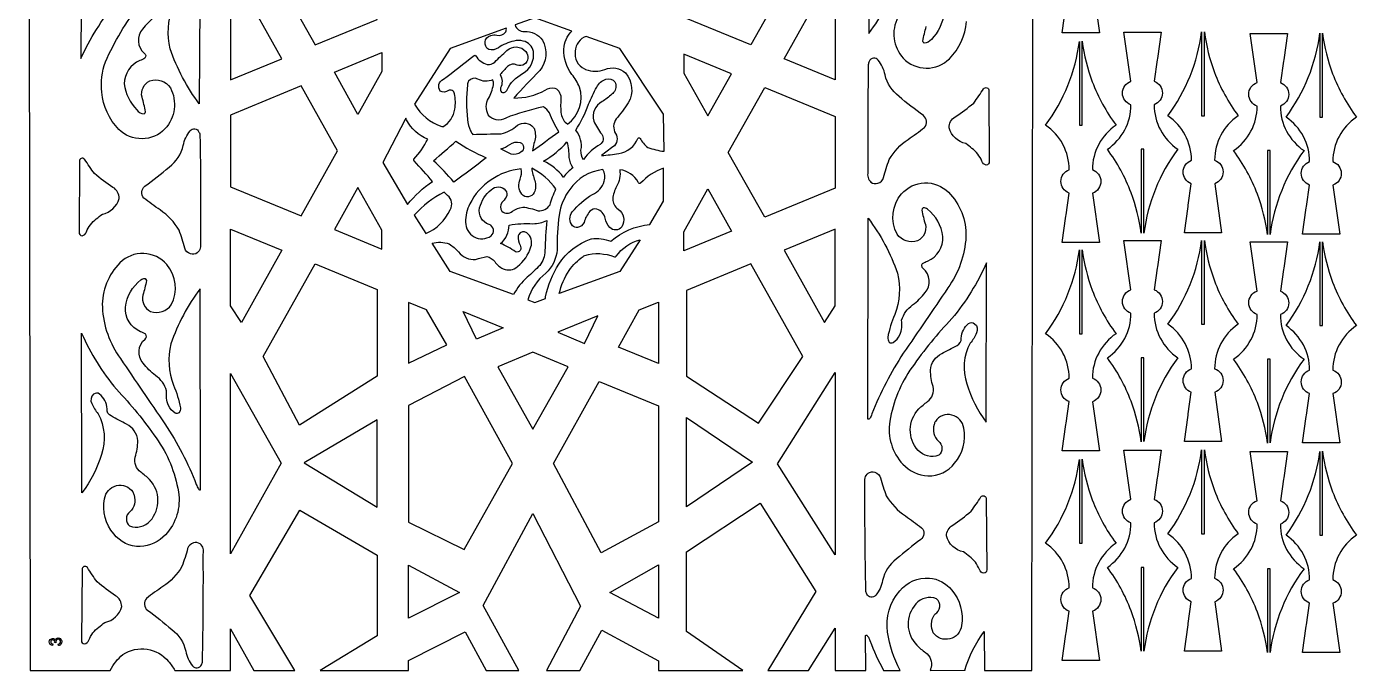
# Model space of a CAD drawing. Header units: millimetres. Extents: x 3580 to 4570, y 1609 to 3600.
# Drawn here: x 3580 to 4570, y 1609 to 2089 of the extents above; entities that cross this region are included whole.
import ezdxf

# ---------------------------------------------------------------- set-up
doc = ezdxf.new("R2010")
doc.units = ezdxf.units.MM
doc.layers.add('Default', color=70, linetype='Continuous')

msp = doc.modelspace()

# ---------------------------------------------------------------- linework, layer by layer
at = {"layer": 'Default'}
for points in [[(3580.06, 3438.23), (3582.68, 1609.29), (3642.39, 1609.29, -0.116398), (3651.74, 1621.02, -0.388928), (3685.73, 1615.87, -0.048276), (3690.43, 1609.29), (3732, 1609.29), (3732, 1640.12), (3749.34, 1609.29), (3779.78, 1609.29), (3746.33, 1665.1), (3783.61, 1728.71), (3841.21, 1695.11), (3841.21, 1635.07), (3798.63, 1609.29), (3864.36, 1609.29), (3864.36, 1616.61), (3906.62, 1638.1), (3922.17, 1609.29), (3946.52, 1609.29), (3920.1, 1657.49), (3957.04, 1726.04), (3992.54, 1657.22), (3967.2, 1609.29), (3992.11, 1609.29), (4008.33, 1639.16), (4050.51, 1616.35), (4050.51, 1609.29), (4113.34, 1609.29), (4071.36, 1638.26), (4071.36, 1697.6), (4126.19, 1733.92), (4167.8, 1668.08), (4131.98, 1609.29), (4162.37, 1609.29), (4182.15, 1640.74), (4182.15, 1609.29), (4204.95, 1609.29), (4204.81, 1635.37, -0.424926), (4206.27, 1634.84, -0.086617), (4207.98, 1631.48, 0.035763), (4218.18, 1609.29), (4230.4, 1609.29, -0.082619), (4221.19, 1637.65, -0.22635), (4230.2, 1668.45, -0.242341), (4252.24, 1678.01, -0.208918), (4268.86, 1669.13, -0.224816), (4276.21, 1642.63, -0.688915), (4255.2, 1637.35, -0.265065), (4255.87, 1650.43, -0.015041), (4256.36, 1651.06, 0.529776), (4257.51, 1662.69, 0.308634), (4242.22, 1658.89, 0.394552), (4242.8, 1628.11, 0.040002), (4249.42, 1622.59, -0.299751), (4253.52, 1611.54, 0.011855), (4252.93, 1609.29), (4278.68, 1609.58), (4278.58, 1609.29, -0.002033), (4278.68, 1609.58, -0.086345), (4293.07, 1638.36), (4293.25, 1609.29), (4328.54, 1609.29), (4330.79, 3061.4)], [(4206.45, 2233.25), (4207.26, 2083.59, 0.07905), (4228.97, 2124.78, 0.152063)], [(3621.21, 2183.65), (3620.47, 2064.79, -0.068438), (3646.55, 2106.29, 0.038835)], [(3709.48, 2180.66), (3708.67, 2031.01, -0.07905), (3686.97, 2072.19, -0.152063), (3689.03, 2103, 0.051417)], [(3675.71, 2095.93, 0.054769), (3666.27, 2086.79, 0.410266), (3667.72, 2068.8, -0.433271), (3668.16, 2065.14, -0.077861), (3664.39, 2063.3, 0.30209), (3652.81, 2046.02, 0.166916), (3662.17, 2026.55, 0.240467), (3667.51, 2023.69, 0.249398), (3668.54, 2025.27, 0.027776), (3666, 2036.06, -0.350829), (3671.79, 2048.16, -0.341045), (3687.12, 2043.06, -0.314169), (3683.1, 2012.5, -0.418503), (3648.77, 2012.08, -0.174326), (3636.05, 2039.74, -0.109576), (3638.79, 2062.38, -0.062275), (3664.27, 2105.05, 0.041735)], [(4228.81, 2095.65, 0.314169), (4232.83, 2065.08, 0.418503), (4267.17, 2064.66, 0.174326), (4279.88, 2092.32, 0.109576)], [(4263.13, 2098.6, -0.166916), (4253.76, 2079.13, -0.240467), (4248.42, 2076.28, -0.249398), (4247.39, 2077.86, -0.027776), (4249.94, 2088.64, 0.350829)]]:
    msp.add_lwpolyline(points, format="xyb", dxfattribs=at)
for points in [[(4366.01, 2233.75, 0.056763), (4373.53, 2203.58, 0.069714), (4391.22, 2171.27, 0.247243), (4373.62, 2138.12, -0.716421), (4373.75, 2120.61), (4378.86, 2083.98), (4351.16, 2083.98), (4353.9, 2103.58), (4354.04, 2104.58), (4356.29, 2120.65, -0.706462), (4356.4, 2138.08, 0.248623), (4338.8, 2171.27, 0.128873), (4364, 2233.67), (4364, 2171.27), (4366.02, 2171.27), (4366.02, 2233.75)], [(3958.6, 2095.23), (3943.8, 2089.86, 0.374449), (3950.71, 2085.06, -0.256515), (3964.08, 2078.53, -0.308165), (3962.22, 2055.91, 0.007627), (3942.73, 2035.43, 0.130802), (3966.24, 2041.34, -0.19928), (3973.49, 2042.88, -0.307239), (3977.85, 2034.61, 0.042642), (3978.06, 2023.5, 0.180927), (3982.89, 2015.91, 0.319504), (3991.82, 2043.65, 0.054033), (3986.09, 2053.07, -0.166081), (3979.98, 2071.91, -0.169094), (3985.93, 2085.31)], [(3868.98, 2030.78, 0.191192), (3889.18, 2014.3, 0.005248), (3890.05, 2014, 0.227781), (3898.91, 2027.17, 0.101613), (3898.62, 2038.63, 0.518279), (3894.08, 2040.96, -0.289941), (3888.04, 2040.57, -0.471569), (3890.36, 2049.38, 0.003928), (3913.25, 2067.08, -0.388198), (3914.46, 2066.96, 0.184808), (3923.08, 2060.39, 0.215902), (3928.7, 2062.21, -0.027099), (3937.72, 2070.76, -0.434971), (3951.83, 2070.04, -0.432111), (3950.74, 2060.57, -0.239954), (3945.32, 2060.03, 0.305245), (3938.07, 2058.85, -0.004872), (3932.63, 2052.86, -0.247573), (3932.99, 2042.93, 0.257412), (3933.72, 2039.79, 0.440874), (3937.83, 2041.53, -0.161643), (3949.33, 2053.6, 0.313158), (3957.4, 2070.07, 0.315774), (3949.9, 2077.86, 0.132981), (3942.84, 2077.79, 0.098884), (3931.34, 2072.83, -0.214489), (3924.17, 2071.61, -0.680386), (3925.62, 2081.91, -0.12562), (3930.16, 2082.31, 0.329253), (3936.8, 2084.74, 0.195203), (3937.19, 2087.46), (3895.37, 2072.28)], [(4054.69, 1995.77), (4054.36, 2023.49), (4021.84, 2072.27), (3996.83, 2081.35, 0.320336), (3988.58, 2070.3, 0.331969), (3995.42, 2057.15, 0.014567), (3996.32, 2056.68, 0.163555), (4010.66, 2056.65, -0.301709), (4026.01, 2054.12, -0.313436), (4028.1, 2031.86, -0.020953), (4019.04, 2019.86, 0.307944), (4018.58, 2009.1, -0.400323), (4016.66, 1998.99, 0.039296), (4008.22, 1992.59, 0.02405), (4020.96, 1994.16, 0.259406), (4035.29, 2005.39, -0.587979), (4036.8, 2005.42, 0.111986), (4042.55, 1998.71, 0.056208)], [(4409.99, 1934.8, 0.056763), (4402.47, 1964.97, 0.069714), (4384.78, 1997.27, 0.247243), (4402.38, 2030.42, -0.716421), (4402.25, 2047.94), (4397.14, 2084.56), (4424.84, 2084.56), (4422.1, 2064.97), (4421.96, 2063.97), (4419.71, 2047.9, -0.706462), (4419.6, 2030.47, 0.248623), (4437.2, 1997.27, 0.128873), (4412, 1934.88), (4412, 1997.27), (4409.98, 1997.27), (4409.98, 1934.8)], [(4457.01, 2084.74, 0.056763), (4464.53, 2054.57, 0.069714), (4482.22, 2022.27, 0.247243), (4464.62, 1989.12, -0.716421), (4464.75, 1971.61), (4469.86, 1934.98), (4442.16, 1934.98), (4444.9, 1954.57), (4445.04, 1955.57), (4447.29, 1971.65, -0.706462), (4447.4, 1989.08, 0.248623), (4429.8, 2022.27, 0.128873), (4455, 2084.66), (4455, 2022.27), (4457.02, 2022.27), (4457.02, 2084.74)], [(4503.99, 1933.8, 0.056763), (4496.47, 1963.97, 0.069714), (4478.78, 1996.27, 0.247243), (4496.38, 2029.42, -0.716421), (4496.25, 2046.94), (4491.14, 2083.56), (4518.84, 2083.56), (4516.1, 2063.97), (4515.96, 2062.97), (4513.71, 2046.9, -0.706462), (4513.6, 2029.47, 0.248623), (4531.2, 1996.27, 0.128873), (4506, 1933.88), (4506, 1996.27), (4503.98, 1996.27), (4503.98, 1933.8)], [(4545.01, 2083.74, 0.056763), (4552.53, 2053.57, 0.069714), (4570.22, 2021.27, 0.247243), (4552.62, 1988.12, -0.716421), (4552.75, 1970.61), (4557.86, 1933.98), (4530.16, 1933.98), (4532.9, 1953.57), (4533.04, 1954.57), (4535.29, 1970.65, -0.706462), (4535.4, 1988.08, 0.248623), (4517.8, 2021.27, 0.128873), (4543, 2083.66), (4543, 2021.27), (4545.02, 2021.27), (4545.02, 2083.74)], [(4366.01, 2077.74, 0.056763), (4373.53, 2047.57, 0.069714), (4391.22, 2015.27, 0.247243), (4373.62, 1982.12, -0.716421), (4373.75, 1964.61), (4378.86, 1927.98), (4351.16, 1927.98), (4353.9, 1947.57), (4354.04, 1948.57), (4356.29, 1964.65, -0.706462), (4356.4, 1982.08, 0.248623), (4338.8, 2015.27, 0.128873), (4364, 2077.66), (4364, 2015.27), (4366.02, 2015.27), (4366.02, 2077.74)], [(4213.91, 1972.01, 0.24666), (4218.13, 1976.29, -0.027343), (4222.32, 1989.56, -0.115738), (4236.46, 2004.68, 0.015094), (4248.52, 2013.54, 0.448773), (4247.79, 2022.39, -0.020778), (4229.65, 2036.66, -0.175205), (4219.23, 2052.7, 0.124943), (4214.13, 2063.65, 0.5741), (4207.51, 2062.69, 0.122783), (4206.78, 2060.12, 0.006777), (4206.48, 1980.37, 0.263913), (4208.77, 1972.69, 0.217884)], [(3912.29, 2008.4, -0.002135), (3933.41, 2008.81, 0.11238), (3945.55, 2015.14, -0.396764), (3957.52, 2013.51, -0.112924), (3958.5, 2011.28, -0.144638), (3957.81, 2001.56, 0.024127), (3956.64, 1996.18, 0.008608), (3976.33, 2010.35, -0.040978), (3969.41, 2024.37, 0.119194), (3964.89, 2028.8, 0.043721), (3936.79, 2020.53, -0.406382), (3923.81, 2022.97, -0.254662), (3924.03, 2035.21, 0.074005), (3927.65, 2045.31, 0.078937), (3927.27, 2049.04, -0.239674), (3915.98, 2049.58, 0.346212), (3909.07, 2048.1, 0.166462), (3908.41, 2045.31, 0.060766), (3908.36, 2019.48, 0.090993), (3910.63, 2010.91), (3910.63, 2010.91, 0.070578)], [(3988.93, 2011.43, 0.054461), (3998.51, 2030.8, -0.017492), (4004.56, 2043.64, -0.170857), (4011.32, 2049.58, -0.30963), (4018.09, 2047.44, -0.325592), (4016.99, 2039.48, -0.038721), (4015.9, 2038.24, -0.044167), (4008.6, 2032.83, 0.353711), (4002.42, 2018.24, 0.066387), (4008.35, 2008.53, -0.411746), (4007.08, 2000.88, 0.121544), (3994.98, 1989.99), (3994.98, 1989.99), (3994.63, 1989.45, -0.143735), (3992.84, 1996.55, 0.23007)], [(4294.58, 1985.53, -0.313125), (4291.32, 1988.41, 0.139791), (4283.98, 1997.99, 0.018926), (4279.46, 2001.58, -0.281138), (4266.96, 2013.15, -0.274793), (4271.55, 2021.53, 0.0257), (4285.31, 2031.72, 0.012781), (4292.65, 2042.4, -0.748896), (4296.51, 2040.89), (4296.83, 1988.06, -0.399837)], [(3862.38, 2020.39), (3861.86, 2019.57), (3845.35, 1987.34), (3863.67, 1956.13, -0.07883), (3882.33, 1973.35, 0.009925), (3868.57, 1988.58, -0.426734), (3868.5, 1989.84, 0.065646), (3878.72, 2004.72, -0.17501), (3862.99, 2019.14), (3862.99, 2019.14, -0.010745)], [(3702.02, 1919.42, -0.24666), (3697.8, 1923.7, 0.027343), (3693.61, 1936.97, 0.115738), (3679.47, 1952.1, -0.015094), (3667.41, 1960.95, -0.448773), (3668.14, 1969.81, 0.020778), (3686.29, 1984.08, 0.175205), (3696.7, 2000.11, -0.124943), (3701.8, 2011.06, -0.5741), (3708.42, 2010.11, -0.122783), (3709.15, 2007.54, -0.006777), (3709.46, 1927.79, -0.263913), (3707.16, 1920.11, -0.217884)], [(3922.18, 1990.97, -0.015325), (3898.07, 1972.79, 0.04614), (3882.92, 1988.69, 0.005713), (3899.65, 2003.23, 0.038778)], [(3933.1, 1997.58, 0.082143), (3939.79, 2000.93, -0.235479), (3947.52, 2002.33, -0.640175), (3948.14, 1995.21, -0.234123), (3940.74, 1993.65, -0.021157)], [(3979.7, 1976.5, 0.129064), (3965.03, 1988.42, 0.074171), (3982.41, 2002.75, -0.070702), (3983.75, 1991.18, 0.113861), (3986.87, 1983.56, 0.063971), (3979.79, 1976.61), (3979.79, 1976.61)], [(3621.36, 1932.94, 0.313125), (3624.61, 1935.82, -0.139791), (3631.96, 1945.4, -0.018926), (3636.47, 1948.99, 0.281138), (3648.98, 1960.57, 0.274793), (3644.38, 1968.95, -0.0257), (3630.62, 1979.14, -0.012781), (3623.28, 1989.81, 0.748896), (3619.42, 1988.3), (3619.11, 1935.48, 0.399837)], [(3974.21, 1967.77, 0.119776), (3956.14, 1983.16, 0.045698), (3958.42, 1973.98, -0.192011), (3958.06, 1964.99, -0.524316), (3948.72, 1963.79, -0.261481), (3947.59, 1975.07, 0.130982), (3948.4, 1982.71, 0.254858), (3909.98, 1956.58, 0.110118), (3906.93, 1943.06, 0.610354), (3925.86, 1932.75, 0.572121), (3924.46, 1941.39, -0.391735), (3917.31, 1953.62, -0.157271), (3926.02, 1967.18, -0.427734), (3936.66, 1966.71, -0.320865), (3937.02, 1961.63, -0.060779), (3933.91, 1957.56, 0.322721), (3934, 1951.12), (3934, 1951.12, 0.355403), (3941.81, 1951.14, -0.113621), (3949.46, 1954.27, -0.056422), (3960.94, 1951.58, 0.27598), (3969.78, 1955.92, -0.051473)], [(4044.06, 1941.2), (4054.26, 1958.72), (4054.33, 1983.16, 0.125472), (4037.25, 1972, -0.534392), (4035.49, 1972.74, 0.235946), (4021.76, 1982.03, -0.161189), (4019.32, 1969.66, 0.093652), (4016.45, 1960.38, 0.24212), (4020.46, 1952.82, -0.407968), (4023.16, 1939.55, -0.48972), (4014.36, 1939.14, -0.137177), (4010.92, 1945.89, 0.259964), (4004.63, 1952.68, 0.294367), (3999.55, 1951.14, 0.115694), (3995.1, 1942.83, -0.260914), (3990.18, 1939.05, -0.193615), (3986.59, 1940.34, -0.35846), (3986.34, 1950.7, -0.078424), (4001.32, 1963.65, 0.227439), (4010.21, 1973.53, 0.180437), (4009.23, 1982.2, 0.218334), (3984.57, 1967.41, 0.128012), (3976.64, 1948.25, 0.039134), (3975.06, 1922.31, -0.192198), (3966.71, 1905.11, 0.160372), (3953.34, 1885.15), (3958.6, 1883.26), (3966.44, 1886.1, -0.083565), (3966.55, 1887.48, -0.090015), (3976.33, 1911.81, -0.164998), (4000.36, 1930.68, -0.062986), (4000.58, 1930.73, -0.112581), (4015.04, 1928.79, -0.157496)], [(4230.32, 1859.16, 0.124348), (4231.61, 1870.03, -0.171984), (4239.8, 1881.36, 0.053003), (4249.19, 1890.55, 0.410921), (4247.68, 1908.53, -0.433717), (4247.22, 1912.2, -0.077739), (4250.98, 1914.06, 0.322399), (4262.3, 1932.33, 0.197218), (4250.81, 1952.72, 0.160321), (4247.7, 1953.65, 0.249131), (4246.67, 1952.06, 0.027786), (4249.26, 1941.29, -0.350097), (4243.51, 1929.15, -0.341491), (4228.17, 1934.15, -0.306802), (4231.52, 1964.1, -0.432338), (4266.4, 1965.38, -0.206013), (4279.48, 1932.2, -0.144673), (4265.94, 1894.04, -0.003386), (4232.85, 1845.41, 0.053849), (4209.53, 1800.32, -0.086443), (4207.83, 1796.95, -0.424748), (4206.37, 1796.41), (4206.57, 1946.07, -0.079206), (4228.44, 1905.02, -0.152055), (4226.5, 1874.21, 0.051326), (4221.22, 1857.25, 0.172307), (4222.41, 1853.76, 0.346332), (4225.26, 1853.37, 0.126385)], [(3868.68, 1948.18), (3877.33, 1934.58, 0.190755), (3895.46, 1952.3, 0.360966), (3893.56, 1962.99), (3890.95, 1965.36, 0.094875)], [(3939.29, 1940.9, -0.055124), (3957.1, 1941.88, 0.108731), (3967.54, 1944.2, 0.025779), (3966.01, 1921.69, -0.178289), (3962.09, 1910.82), (3962.09, 1910.82, -0.035364), (3952.75, 1902.13, 0.078847), (3942.59, 1889.06), (3895.37, 1906.21), (3881.96, 1927.32, -0.17089), (3894.69, 1926.78, -0.07806), (3901.66, 1920.81, 0.234516), (3914.38, 1915.12, -0.056939), (3922.83, 1917.34, -0.1886), (3928.64, 1913.64, 0.121245), (3934.91, 1908.22, 0.281187), (3945.61, 1909.92, 0.151531), (3955.54, 1924.55, 0.331289), (3952.43, 1935.2, 0.401515), (3946.48, 1933.85, 0.107941), (3946.15, 1932.75, 0.119899), (3947.56, 1925.81, -0.230232), (3947.65, 1921.86, -0.337465), (3944.21, 1921, 0.046703), (3932.8, 1927.19, 0.244621)], [(4019, 1917.62, -0.172507), (4036.93, 1929.92), (4021.83, 1906.21), (3976.72, 1889.85, -0.094164), (3983.94, 1907.03), (3983.94, 1907.03, -0.087436), (3994.57, 1917.54), (3994.57, 1917.54, -0.071711), (3995.62, 1918.28, -0.166182), (4017.88, 1917.17, 0.382931)], [(4366.01, 1922.47, 0.056763), (4373.53, 1892.3, 0.069714), (4391.22, 1860, 0.247243), (4373.62, 1826.85, -0.716421), (4373.75, 1809.34), (4378.86, 1772.71), (4351.16, 1772.71), (4353.9, 1792.3), (4354.04, 1793.3), (4356.29, 1809.38, -0.706462), (4356.4, 1826.81, 0.248623), (4338.8, 1860, 0.128873), (4364, 1922.4), (4364, 1860), (4366.02, 1860), (4366.02, 1922.47)], [(4409.99, 1779.53, 0.056763), (4402.47, 1809.7, 0.069714), (4384.78, 1842, 0.247243), (4402.38, 1875.16, -0.716421), (4402.25, 1892.67), (4397.14, 1929.29), (4424.84, 1929.29), (4422.1, 1909.7), (4421.96, 1908.7), (4419.71, 1892.63, -0.706462), (4419.6, 1875.2, 0.248623), (4437.2, 1842, 0.128873), (4412, 1779.61), (4412, 1842), (4409.98, 1842), (4409.98, 1779.53)], [(4457.01, 1929.47, 0.056763), (4464.53, 1899.3, 0.069714), (4482.22, 1867, 0.247243), (4464.62, 1833.85, -0.716421), (4464.75, 1816.34), (4469.86, 1779.71), (4442.16, 1779.71), (4444.9, 1799.3), (4445.04, 1800.3), (4447.29, 1816.38, -0.706462), (4447.4, 1833.81, 0.248623), (4429.8, 1867, 0.128873), (4455, 1929.4), (4455, 1867), (4457.02, 1867), (4457.02, 1929.47)], [(4503.99, 1778.53, 0.056763), (4496.47, 1808.7, 0.069714), (4478.78, 1841, 0.247243), (4496.38, 1874.16, -0.716421), (4496.25, 1891.67), (4491.14, 1928.29), (4518.84, 1928.29), (4516.1, 1908.7), (4515.96, 1907.7), (4513.71, 1891.63, -0.706462), (4513.6, 1874.2, 0.248623), (4531.2, 1841, 0.128873), (4506, 1778.61), (4506, 1841), (4503.98, 1841), (4503.98, 1778.53)], [(4545.01, 1928.47, 0.056763), (4552.53, 1898.3, 0.069714), (4570.22, 1866, 0.247243), (4552.62, 1832.85, -0.716421), (4552.75, 1815.34), (4557.86, 1778.71), (4530.16, 1778.71), (4532.9, 1798.3), (4533.04, 1799.3), (4535.29, 1815.38, -0.706462), (4535.4, 1832.81, 0.248623), (4517.8, 1866, 0.128873), (4543, 1928.4), (4543, 1866), (4545.02, 1866), (4545.02, 1928.47)], [(3685.61, 1806.57, -0.124348), (3684.33, 1817.45, 0.171984), (3676.14, 1828.77, -0.053003), (3666.74, 1837.97, -0.410921), (3668.26, 1855.95, 0.433717), (3668.72, 1859.61, 0.077739), (3664.95, 1861.47, -0.322399), (3653.63, 1879.75, -0.197218), (3665.12, 1900.14, -0.160321), (3668.24, 1901.06, -0.249131), (3669.26, 1899.47, -0.027786), (3666.67, 1888.71, 0.350097), (3672.42, 1876.57, 0.341491), (3687.76, 1881.56, 0.306802), (3684.41, 1911.51, 0.432338), (3649.53, 1912.79, 0.206013), (3636.46, 1879.62, 0.144673), (3649.99, 1841.46, 0.003386), (3683.08, 1792.82, -0.053849), (3706.4, 1747.74, 0.086443), (3708.1, 1744.37, 0.424748), (3709.56, 1743.83), (3709.37, 1893.48, 0.079206), (3687.49, 1852.44, 0.152055), (3689.43, 1821.62, -0.051326), (3694.71, 1804.67, -0.172307), (3693.53, 1801.18, -0.346332), (3690.67, 1800.79, -0.126385)], [(4285.97, 1867.44, -0.357202), (4287.35, 1860.53, -0.082144), (4282.63, 1852.9, 0.20864), (4280.14, 1822.68, 0.086484), (4294.65, 1793.99), (4294.91, 1912.85, -0.068295), (4268.99, 1871.19, 0.038709), (4239.38, 1834.97, 0.11336), (4222.85, 1794.84, 0.233622), (4232.51, 1762.8, 0.183691), (4251.23, 1754.08, 0.239584), (4270.99, 1763.57, 0.230445), (4277.8, 1789.61, 0.690603), (4256.75, 1794.72, 0.088334), (4255.84, 1792.31, 0.299533), (4259, 1780, -0.475634), (4259.18, 1769.43, -0.308512), (4243.89, 1773.13, -0.394499), (4244.34, 1803.92, -0.039778), (4250.93, 1809.48, 0.299111), (4254.98, 1820.56, -0.063872), (4253.04, 1832.9, -0.25494), (4261.44, 1845.21, 0.006297), (4272.86, 1851.3, 0.332396), (4275.97, 1856.6, -0.216468), (4281.5, 1867.63, -0.361667)], [(3629.96, 1814.86, 0.357202), (3628.58, 1807.95, 0.082144), (3633.3, 1800.32, -0.20864), (3635.79, 1770.1, -0.086484), (3621.28, 1741.41), (3621.03, 1860.27, 0.068295), (3646.94, 1818.6, -0.038709), (3676.55, 1782.39, -0.11336), (3693.08, 1742.25, -0.233622), (3683.42, 1710.22, -0.183691), (3664.7, 1701.49, -0.239584), (3644.95, 1710.99, -0.230445), (3638.13, 1737.03, -0.690603), (3659.18, 1742.14, -0.088334), (3660.09, 1739.73, -0.299533), (3656.93, 1727.42, 0.475634), (3656.75, 1716.85, 0.308512), (3672.04, 1720.55, 0.394499), (3671.59, 1751.34, 0.039778), (3665, 1756.9, -0.299111), (3660.95, 1767.97, 0.063872), (3662.89, 1780.32, 0.25494), (3654.49, 1792.63, -0.006297), (3643.08, 1798.72, -0.332396), (3639.97, 1804.02, 0.216468), (3634.43, 1815.05, 0.361667)], [(4409.99, 1623.53, 0.056763), (4402.47, 1653.7, 0.069714), (4384.78, 1686, 0.247243), (4402.38, 1719.15, -0.716421), (4402.25, 1736.66), (4397.14, 1773.29), (4424.84, 1773.29), (4422.1, 1753.7), (4421.96, 1752.7), (4419.71, 1736.63, -0.706462), (4419.6, 1719.19, 0.248623), (4437.2, 1686, 0.128873), (4412, 1623.61), (4412, 1686), (4409.98, 1686), (4409.98, 1623.53)], [(4457.01, 1773.47, 0.056763), (4464.53, 1743.3, 0.069714), (4482.22, 1711, 0.247243), (4464.62, 1677.85, -0.716421), (4464.75, 1660.34), (4469.86, 1623.71), (4442.16, 1623.71), (4444.9, 1643.3), (4445.04, 1644.3), (4447.29, 1660.37, -0.706462), (4447.4, 1677.81, 0.248623), (4429.8, 1711, 0.128873), (4455, 1773.39), (4455, 1711), (4457.02, 1711), (4457.02, 1773.47)], [(4545.01, 1772.47, 0.056763), (4552.53, 1742.3, 0.069714), (4570.22, 1710, 0.247243), (4552.62, 1676.85, -0.716421), (4552.75, 1659.34), (4557.86, 1622.71), (4530.16, 1622.71), (4532.9, 1642.3), (4533.04, 1643.3), (4535.29, 1659.37, -0.706462), (4535.4, 1676.81, 0.248623), (4517.8, 1710, 0.128873), (4543, 1772.39), (4543, 1710), (4545.02, 1710), (4545.02, 1772.47)], [(4366.01, 1766.47, 0.056763), (4373.53, 1736.3, 0.069714), (4391.22, 1704, 0.247243), (4373.62, 1670.85, -0.716421), (4373.75, 1653.34), (4378.86, 1616.71), (4351.16, 1616.71), (4353.9, 1636.3), (4354.04, 1637.3), (4356.29, 1653.37, -0.706462), (4356.4, 1670.81, 0.248623), (4338.8, 1704, 0.128873), (4364, 1766.39), (4364, 1704), (4366.02, 1704), (4366.02, 1766.47)], [(4503.99, 1622.53, 0.056763), (4496.47, 1652.7, 0.069714), (4478.78, 1685, 0.247243), (4496.38, 1718.15, -0.716421), (4496.25, 1735.66), (4491.14, 1772.29), (4518.84, 1772.29), (4516.1, 1752.7), (4515.96, 1751.7), (4513.71, 1735.63, -0.706462), (4513.6, 1718.19, 0.248623), (4531.2, 1685, 0.128873), (4506, 1622.61), (4506, 1685), (4503.98, 1685), (4503.98, 1622.53)], [(4211.73, 1756.83, -0.247199), (4215.96, 1752.57, 0.027378), (4220.2, 1739.33, 0.115997), (4234.41, 1724.3, -0.015127), (4246.5, 1715.52, -0.448303), (4245.81, 1706.66, 0.020732), (4227.72, 1692.28, 0.174932), (4217.37, 1676.17, -0.123758), (4212.32, 1665.19, -0.573218), (4205.7, 1666.1, -0.123077), (4204.95, 1668.67, -0.006777), (4204.32, 1748.41, -0.269714), (4206.58, 1756.1, -0.218938)], [(4292.79, 1681.61, -0.308711), (4289.52, 1684.47, 0.139977), (4282.14, 1694.01, 0.018953), (4277.61, 1697.58, -0.290974), (4265.02, 1709.37, -0.262398), (4269.62, 1717.49, 0.025663), (4283.34, 1727.75, 0.012763), (4290.64, 1738.47, -0.753382), (4294.51, 1736.98), (4295.03, 1684.16, -0.401017)], [(3704.21, 1704.24, 0.247199), (3699.97, 1699.99, -0.027378), (3695.73, 1686.75, -0.115997), (3681.53, 1671.71, 0.015127), (3669.43, 1662.94, 0.448303), (3670.12, 1654.08, -0.020732), (3688.21, 1639.69, -0.174932), (3698.56, 1623.59, 0.123758), (3703.61, 1612.61, 0.573218), (3710.23, 1613.52, 0.123077), (3710.98, 1616.08, 0.006777), (3711.61, 1695.83, 0.269714), (3709.36, 1703.51, 0.218938)], [(3623.14, 1629.02, 0.308711), (3626.41, 1631.88, -0.139977), (3633.79, 1641.42, -0.018953), (3638.32, 1644.99, 0.290974), (3650.91, 1656.79, 0.262398), (3646.31, 1664.9, -0.025663), (3632.59, 1675.17, -0.012763), (3625.29, 1685.88, 0.753382), (3621.43, 1684.39), (3620.9, 1631.57, 0.401017)], [(3603.69, 1627.76), (3603.55, 1628.84, 2.41001), (3601.73, 1630.65, 0.060998), (3601.85, 1629.89), (3600.9, 1630.01, 2.357675), (3599.01, 1629.12, 0.0613), (3599.65, 1628.95), (3599.46, 1627.86, -0.949441), (3599.46, 1633.09, -0.307469), (3601.25, 1631.88, -0.689839), (3605.99, 1631.7, -0.517859)]]:
    msp.add_lwpolyline(points, format="xyb", close=True, dxfattribs=at)
for points in [[(3841.21, 2158.54), (3781.55, 2192.94), (3756.18, 2143.91), (3794.85, 2074.94), (3841.21, 2094.03)], [(4071.36, 2094.68), (4071.36, 2158.47), (4128.49, 2195.75), (4157.97, 2143.91), (4119.3, 2074.94)], [(3732, 2106.2), (3732, 2049.02), (3770.12, 2064.73), (3739.95, 2118.55)], [(4182.15, 2106.2), (4182.15, 2049.02), (4144.03, 2064.73), (4174.19, 2118.55)], [(3844.67, 2055.15), (3826.8, 2023.25), (3809.21, 2054.63), (3844.67, 2069.26)], [(4069.48, 2054.05), (4087.34, 2022.15), (4104.94, 2053.53), (4069.48, 2068.16)], [(3732, 1996.07), (3732, 1969.36), (3784.48, 1947.73), (3811.6, 1996.07), (3784.48, 2044.42), (3732, 2022.79)], [(4182.15, 1994.97), (4182.15, 1968.26), (4129.67, 1946.62), (4102.54, 1994.97), (4129.67, 2043.32), (4182.15, 2021.69)], [(3844.67, 1937), (3826.8, 1968.9), (3809.21, 1937.52), (3844.67, 1922.89)], [(4069.48, 1935.9), (4087.34, 1967.8), (4104.94, 1936.42), (4069.48, 1921.79)], [(3732, 1880.64), (3732, 1937.81), (3770.12, 1922.1), (3739.95, 1868.28)], [(4182.15, 1880.64), (4182.15, 1937.81), (4144.03, 1922.1), (4174.19, 1868.28)], [(3841.21, 1892.8), (3841.21, 1828.27), (3783.33, 1791.82), (3756.18, 1842.93), (3794.85, 1911.89)], [(4071.36, 1892.15), (4071.36, 1828.47), (4124.9, 1793.45), (4157.94, 1842.98), (4119.3, 1911.89)], [(3864.36, 1883.25), (3864.36, 1838.07), (3892.9, 1851.59), (3877.88, 1877.7)], [(4050.51, 1883.55), (4050.51, 1837.7), (4020.82, 1850.07), (4036.27, 1877.7)], [(3915.08, 1855.84), (3905.02, 1876.48), (3934.9, 1864.28)], [(3995.45, 1852.69), (4005.51, 1873.34), (3975.63, 1861.13)], [(3957.07, 1846.25), (3930.96, 1835.42), (3957.07, 1788.98), (3983.19, 1835.42)], [(3769.51, 1763.65), (3732, 1696.14), (3732, 1830.33)], [(3864.36, 1806.5), (3864.36, 1719.64), (3905.88, 1699.26), (3941.85, 1763.42), (3906.05, 1828.1)], [(4050.51, 1806.15), (4050.51, 1719.83), (4007.97, 1696.72), (3972.29, 1763.4), (4006.46, 1824.45)], [(4139.29, 1763.19), (4182.15, 1830.98), (4182.15, 1695.42)], [(3841.21, 1795.8), (3786.66, 1763.85), (3841.21, 1730.73)], [(4071.36, 1797.52), (4120.64, 1764.3), (4071.36, 1731.08)], [(3864.36, 1687.7), (3902.28, 1667.36), (3864.36, 1648.3)], [(4050.51, 1687.93), (4050.51, 1648.07), (4014.27, 1667.32)]]:
    msp.add_lwpolyline(points, close=True, dxfattribs=at)

doc.saveas('drawing.dxf')
